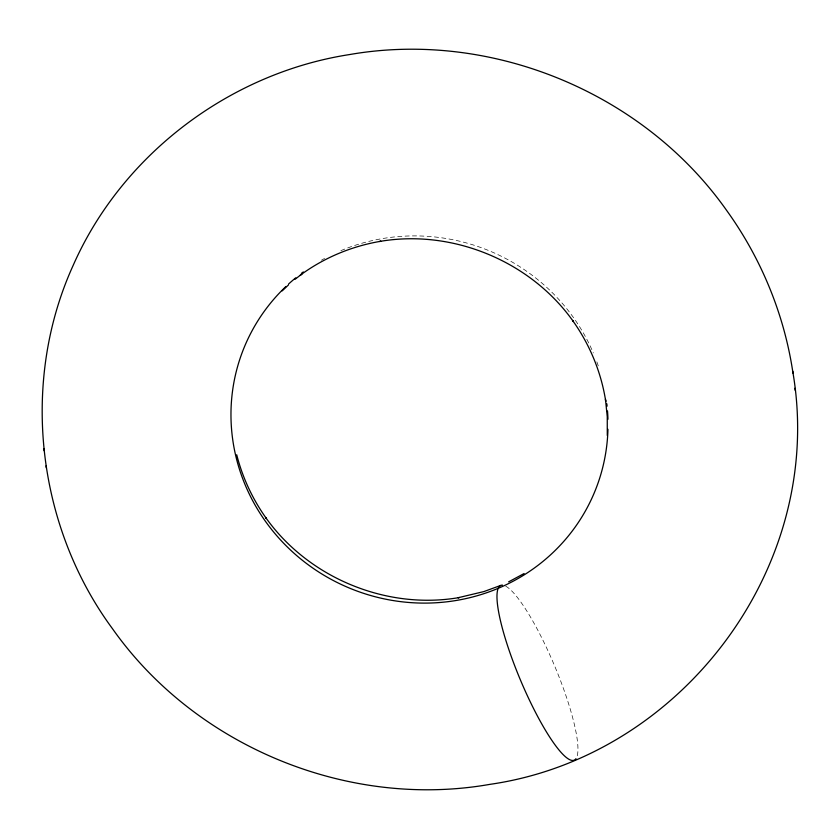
<?xml version="1.0" encoding="UTF-8"?>
<svg xmlns="http://www.w3.org/2000/svg" width="839" height="839" viewBox="0 0 839 839"><rect width="100%" height="100%" fill="white"/><g stroke="black" fill="none" stroke-linecap="round" stroke-linejoin="round"><path stroke-width="0.63" stroke-dasharray="4.2 3.15" d="M321.421 260.205A189.541 182.556 22.6 0 1 324.578 258.454M340.854 250.651A189.541 182.556 22.6 0 1 593.299 352.904M596.854 361.871A189.541 182.556 22.6 0 1 599.214 368.709M505.749 586.209A94.776 18.489 67.2 0 1 555.376 667.729A94.776 18.489 67.2 0 1 576.771 757.208"/><path stroke-width="1.26" d="M607.289 435.483L607.258 416.71L605.475 399.427L605.748 401.451C601.29 372.317 589.723 344.389 572.565 320.446L573.341 321.515C530.668 261.139 452.473 228.827 379.627 241.464L380.937 241.254C351.898 246.089 323.99 257.709 300.278 275.202L301.925 273.965L295.055 279.303M282.156 290.902L288.459 284.945M524.113 573.53L508.623 581.867M500.568 585.475L483.956 591.558L458.052 597.746L459.363 597.536C386.517 610.184 308.322 577.851 265.659 517.474L266.424 518.544C252.686 499.352 242.502 477.632 236.713 454.748M792.687 371.111C783.878 313.576 761.036 258.402 727.14 211.124L726.375 210.054C643.461 92.72 491.507 29.921 349.957 54.493L348.646 54.703C229.33 73.486 121.854 154.712 73.119 265.491C20.22 381.902 36.476 524.962 111.86 627.866L112.636 628.935C195.529 746.27 347.482 809.079 489.032 784.507L490.343 784.297C683.292 756.233 826.425 564.269 792.687 371.111L792.96 373.135M794.879 388.258L795.162 390.334M43.838 448.666L44.131 450.742M46.04 465.865L46.323 467.889M575.974 758.666A94.776 18.489 67.2 0 1 520.83 680.943A94.776 18.489 67.2 0 1 502.488 585.14M607.95 429.285A189.541 182.556 22.6 0 1 345.196 586.262A189.541 182.556 22.6 0 1 285.931 286.498M288.553 284.054A189.541 182.556 22.6 0 1 295.768 277.803M301.4 273.367A189.541 182.556 22.6 0 1 303.319 271.93M606.838 403.8A189.541 182.556 22.6 0 1 607.09 406.181M607.509 410.942A189.541 182.556 22.6 0 1 607.95 419.28"/></g></svg>
